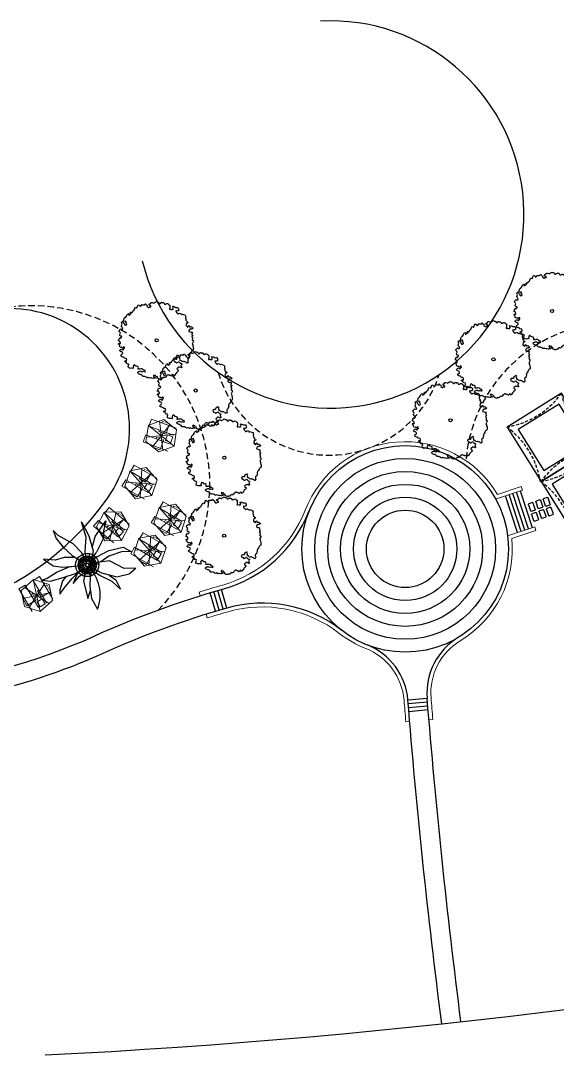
# Model space of a CAD drawing. Extents: x 309418 to 1212698, y 3438380 to 6877191.
# Drawn here: x 606423.6 to 606465.2, y 3438455.4 to 3438535.9 of the extents above; entities that cross this region are included whole.
import ezdxf

# ---------------------------------------------------------------- set-up
doc = ezdxf.new("R2010")
doc.units = 0
doc.header["$MEASUREMENT"] = 0
doc.set_wipeout_variables(frame=1)
doc.linetypes.add('DASHED', pattern=[0.75, 0.5, -0.25])
doc.linetypes.add('HIDDEN', pattern=[0.375, 0.25, -0.125])
for name, color, linetype in [('CR-GL$0$CR-SW', 4, 'Continuous'), ('design', 5, 'Continuous'), ('Draft _ Lines', 20, 'Continuous'), ('DRAFT LINES', 32, 'Continuous'), ('DRAFT-LINES', 10, 'Continuous'), ('HW-LS-XR-Base v1$0$LA-DT-STAIRS', 20, 'Continuous'), ('LA-FLOWERING-TREE', 221, 'Continuous'), ('LA-HARD-PAVE-HATCH-MARBLE-TYPE (PV - MT-BG-01-AN - RA- ∅ - 01)', 227, 'Continuous'), ('LA-HARD-PAVE-HATCH-WOOD-TYPE( PV - WO-DW-01-∅ - ∅-∅ - 04)', 17, 'Continuous'), ('LA-HARD-PAVE-LINE-01', 30, 'Continuous'), ('LA-HARD-PAVE-LINE-STEPPING STONES', 23, 'Continuous'), ('LA-PLNT-PALMS', 251, 'Continuous'), ('LA-PLNT-TREE-TRUNK', 52, 'Continuous'), ('LS-SHADE', 40, 'HIDDEN'), ('Tree-Delonix regia', 71, 'Continuous')]:
    doc.layers.add(name, color=color, linetype=linetype)
for name, color, linetype, lineweight in [('HW-LA-SF-LOUNGE CHAIRS', 215, 'Continuous', 0), ('L-CON-SF-CABANA', 215, 'Continuous', 0), ('LA-HARD-WALL', 71, 'Continuous', 20)]:
    doc.layers.add(name, color=color, linetype=linetype, lineweight=lineweight)

# ---------------------------------------------------------------- blocks, each defined once
blk = doc.blocks.new('midule')
at = {"layer": 'design'}
for points in [[(731975.528, 294582.528), (731975.528, 294586.528)], [(731979.528, 294582.528), (731979.528, 294586.528)]]:
    blk.add_lwpolyline(points, dxfattribs=at)
for points in [[(731979.528, 294586.528), (731975.528, 294586.528), (731975.528, 294582.528), (731979.528, 294582.528)], [(731979.028, 294586.028), (731976.028, 294586.028), (731976.028, 294583.028), (731979.028, 294583.028)]]:
    blk.add_lwpolyline(points, close=True, dxfattribs=at)
blk = doc.blocks.new('B-LS-STEPPING STONE')
at = {"layer": 'LA-HARD-PAVE-LINE-STEPPING STONES', "extrusion": (-6.99847e-06, -1.63368e-06, 1)}
for p, q in [((-0.2, 0.05, 0), (-0.2, 0.55, 0)), ((-0.15, 0.6, 0), (0.15, 0.6, 0)), ((0.15, 0, 0), (-0.15, 0, 0)), ((0.2, 0.55, 0), (0.2, 0.05, 0)), ((-0.2, -0.75, 0), (-0.2, -0.25, 0)), ((-0.15, -0.2, 0), (0.15, -0.2, 0)), ((0.15, -0.8, 0), (-0.15, -0.8, 0)), ((0.2, -0.25, 0), (0.2, -0.75, 0))]:
    blk.add_line(p, q, dxfattribs=at)
for centre, start, end in [((-0.15, 0.55, 0), 90, 180), ((-0.15, 0.05, 0), 180, 270), ((0.15, 0.55, 0), 0, 90), ((0.15, 0.05, 0), 270, 0), ((-0.15, -0.25, 0), 90, 180), ((-0.15, -0.75, 0), 180, 270), ((0.15, -0.25, 0), 0, 90), ((0.15, -0.75, 0), 270, 0)]:
    blk.add_arc(centre, 0.05, start, end, dxfattribs=at)
blk = doc.blocks.new('*U252')
at = {"layer": 'LA-HARD-PAVE-LINE-STEPPING STONES', "extrusion": (4.37504e-06, -5.27321e-06, 1), "xscale": -1, "rotation": 90.00000000132182}
for p in [(-0.116, 1.615, 0), (-0.116, 1.015, 0), (-0.1, 0.4, 0)]:
    blk.add_blockref('B-LS-STEPPING STONE', p, dxfattribs=at)
blk = doc.blocks.new('Lounge 1')
at = {"lineweight": 13, "extrusion": (0, 0, -1)}
blk.add_line((0.411, 1.439), (0.411, 0.859), dxfattribs=at)
blk.add_wipeout([(0.29, 0.859), (0.29, 0), (-0.29, 0), (-0.29, 0.859), (-0.411, 0.859), (-0.411, 1.439), (-0.29, 1.439), (-0.29, 2.03), (0.29, 2.03), (0.29, 1.439), (0.411, 1.439), (0.411, 0.859)])
at = {"extrusion": (0, 0, -1)}
for p, q in [((-0.29, 2.03), (-0.29, 0)), ((0.29, 2.03), (0.29, 0)), ((0.29, 0), (-0.29, 0))]:
    blk.add_line(p, q, dxfattribs=at)
at = {"lineweight": 13, "extrusion": (0, 0, -1)}
for p, q in [((-0.29, 1.439), (-0.411, 1.439)), ((-0.411, 1.439), (-0.411, 0.859)), ((-0.29, 0.859), (-0.411, 0.859)), ((0.411, 1.439), (0.29, 1.439)), ((0.411, 0.859), (0.29, 0.859))]:
    blk.add_line(p, q, dxfattribs=at)
blk.add_lwpolyline([(0.29, 1.439), (-0.29, 1.439)])
blk = doc.blocks.new('umbrella')
blk.add_lwpolyline([(-0.328, 1.236), (-1.23, 0.331), (-0.897, -0.902), (0.338, -1.231), (1.239, -0.326), (0.907, 0.907)], close=True)
for points in [[(0.329, -1.229), (-0.331, 1.235)], [(1.074, 0.287), (-1.064, -0.282)]]:
    blk.add_lwpolyline(points)
at = {"layer": 'L-CON-SF-CABANA', "extrusion": (0, 0, -1)}
for p, q in [((0.575, 0.995), (-0.571, -0.989)), ((-0.987, 0.575), (0.996, -0.57))]:
    blk.add_line(p, q, dxfattribs=at)
blk = doc.blocks.new('LA-SIDE TABLE-0')
at = {"layer": 'HW-LA-SF-LOUNGE CHAIRS'}
blk.add_lwpolyline([(-0.161, 0.157), (0.161, -0.157), (-0.153, -0.479), (-0.475, -0.166)], close=True, dxfattribs=at)
blk = doc.blocks.new('*U253')
at = {"layer": 'HW-LA-SF-LOUNGE CHAIRS', "rotation": 8.89083645839264}
blk.add_blockref('Lounge 1', (0.823, -1.041), dxfattribs=at)
blk.add_blockref('Lounge 1', (-0.462, -1.242), dxfattribs=at)
at = {"rotation": 53.10110829753086}
blk.add_blockref('LA-SIDE TABLE-0', (-0.133, 0.864), dxfattribs=at)
at = {"layer": 'HW-LA-SF-LOUNGE CHAIRS', "rotation": 12.3998297362118}
blk.add_blockref('umbrella', (0.003, -0.006), dxfattribs=at)
blk = doc.blocks.new('GH-B-LA-HD-FURN-Tree-Pit-140-C2')
blk.add_wipeout([(-0.285, 0.639), (-0.331, 0.617), (-0.371, 0.593), (-0.464, 0.524), (-0.509, 0.48), (-0.547, 0.437), (-0.566, 0.411), (-0.593, 0.373), (-0.614, 0.337), (-0.643, 0.276), (-0.665, 0.22), (-0.683, 0.154), (-0.692, 0.107), (-0.698, 0.047), (-0.7, 0.008), (-0.7, -0.016), (-0.696, -0.075), (-0.684, -0.149), (-0.657, -0.241), (-0.632, -0.301), (-0.605, -0.352), (-0.578, -0.395), (-0.516, -0.473), (-0.43, -0.552), (-0.377, -0.59), (-0.308, -0.629), (-0.192, -0.673), (-0.137, -0.686), (-0.026, -0.7), (0.028, -0.699), (0.16, -0.681), (0.232, -0.66), (0.287, -0.638), (0.411, -0.567), (0.473, -0.516), (0.517, -0.472), (0.565, -0.413), (0.608, -0.346), (0.66, -0.234), (0.679, -0.17), (0.695, -0.08), (0.699, 0.027), (0.674, 0.189), (0.649, 0.262), (0.618, 0.329), (0.576, 0.398), (0.529, 0.458), (0.47, 0.518), (0.414, 0.565), (0.336, 0.614), (0.277, 0.643), (0.234, 0.66), (0.176, 0.677), (0.135, 0.687), (0.1, 0.693), (0.045, 0.699), (0.004, 0.7), (-0.03, 0.699), (-0.071, 0.696), (-0.096, 0.693), (-0.124, 0.689), (-0.195, 0.672)])
at = {"linetype": 'Continuous', "ltscale": 7}
blk.add_circle((0, 0), 0.7, dxfattribs=at)
for centre, radius in [((0, 0), 0.7), ((-0.592, 0.009, 0), 0.0312), ((-0.526, 0.216, 0), 0.0751), ((-0.542, 0.345, 0), 0.0312), ((-0.482, 0.387, 0), 0.0312), ((-0.442, 0.118, 0), 0.0312), ((-0.432, -0.011, 0), 0.0312), ((-0.385, 0.277, 0), 0.0744), ((-0.38, 0.429, 0), 0.0489), ((-0.345, 0.538, 0), 0.0489), ((-0.319, 0.363, 0), 0.0312), ((-0.319, 0.189, 0), 0.0312), ((-0.223, 0.255, 0), 0.0751), ((-0.203, 0.436, 0), 0.0864), ((-0.239, 0.566, 0), 0.0312), ((-0.106, 0.624, 0), 0.0312), ((-0.046, 0.394, 0), 0.0751), ((-0.067, 0.526, 0), 0.0489), ((0.025, 0.561, 0), 0.0312), ((0.091, 0.494, 0), 0.0489), ((0.075, 0.397, 0), 0.0312), ((0.163, 0.33, 0), 0.0312), ((0.221, 0.245, 0), 0.0744), ((0.226, 0.418, 0), 0.0751), ((0.247, 0.56, 0), 0.0312), ((0.336, -0.05, 0), 0.0744), ((0.328, 0.519, 0), 0.0489), ((0.314, 0.186, 0), 0.0312), ((0.342, 0.102, 0), 0.0489), ((0.39, 0.277, 0), 0.0744), ((0.396, 0.429, 0), 0.0489), ((0.498, 0.095, 0), 0.0751), ((0.498, -0.073, 0), 0.0751), ((0.48, 0.346, 0), 0.0312), ((0.553, 0.255, 0), 0.0751), ((0.602, 0.143, 0), 0.0312), ((-0.664, -0.034, 0), 0.0312), ((-0.602, -0.135, 0), 0.0744), ((-0.523, -0.055, 0), 0.0312), ((-0.508, -0.414, 0), 0.0312), ((-0.505, -0.182, 0), 0.0312), ((-0.43, -0.174, 0), 0.0312), ((-0.406, -0.372, 0), 0.0489), ((-0.386, -0.273, 0), 0.0489), ((-0.327, -0.118, 0), 0.0744), ((-0.345, -0.437, 0), 0.0312), ((-0.285, -0.24, 0), 0.0489), ((-0.249, -0.546, 0), 0.0751), ((-0.229, -0.365, 0), 0.0864), ((-0.214, -0.155, 0), 0.0312), ((-0.175, -0.631, 0), 0.0312), ((-0.144, -0.505, 0), 0.0312), ((-0.11, -0.277, 0), 0.0489), ((-0.086, -0.557, 0), 0.0489), ((0.043, -0.574, 0), 0.0751), ((0.028, -0.318, 0), 0.0489), ((0.011, -0.474, 0), 0.0312), ((0.01, -0.669, 0), 0.0312), ((0.049, -0.404, 0), 0.0312), ((0.112, -0.242, 0), 0.0489), ((0.195, -0.556, 0), 0.0744), ((0.2, -0.382, 0), 0.0751), ((0.184, -0.17, 0), 0.0312), ((0.211, -0.253, 0), 0.0489), ((0.255, -0.157, 0), 0.0312), ((0.274, -0.477, 0), 0.0312), ((0.346, -0.263, 0), 0.0489), ((0.37, -0.372, 0), 0.0489), ((0.384, -0.154, 0), 0.0312), ((0.454, -0.455, 0), 0.0312), ((0.456, -0.261, 0), 0.0312), ((0.521, -0.179, 0), 0.0312)]:
    blk.add_circle(centre, radius)
for centre, radius, start, end in [((-0.738, 0.073, 0), 0.0751, 300.56995, 48.13189), ((-0.667, 0.152, 0), 0.0312, 228.25091, 106.0031), ((-0.703, 0.259, 0), 0.0489, 338.95156, 340.5973), ((-0.617, 0.292, 0), 0.0312, 212.38699, 96.93294), ((-0.532, 0.493, 0), 0.0744, 249.8969, 24.44616), ((-0.141, 0.712, 0), 0.0489, 225.13359, 337.31896), ((0.053, 0.676, 0), 0.0744, 161.29619, 9.73208), ((0.228, 0.639, 0), 0.0312, 117.36186, 23.37918), ((0.491, 0.534, 0), 0.0312, 191.31199, 263.52729), ((0.572, 0.436, 0), 0.0864, 143.86727, 290.7577), ((0.676, 0.067, 0), 0.0751, 82.37222, 288.96734), ((-0.683, -0.259, 0), 0.0489, 330.55443, 70.90521), ((-0.558, -0.308, 0), 0.0744, 243.04684, 174.73742), ((-0.568, -0.456, 0), 0.0312, 13.63317, 63.92155), ((-0.411, -0.524, 0), 0.0744, 297.59757, 166.13286), ((-0.345, -0.612, 0), 0.0312, 335.79609, 145.33578), ((-0.126, -0.734, 0), 0.0751, 29.1719, 131.34724), ((0.145, -0.71, 0), 0.0751, 33.568, 169.58741), ((0.364, -0.524, 0), 0.0744, 340.2974, 269.33505), ((0.527, -0.546, 0), 0.0751, 97.23348, 170.67419), ((0.547, -0.365, 0), 0.0864, 29.69595, 262.86872), ((0.661, -0.083, 0), 0.0489, 40.76282, 304.86097), ((0.672, -0.262, 0), 0.0489, 95.69847, 221.74846), ((0.664, -0.168, 0), 0.0312, 47.4763, 284.07386), ((0.73, -0.03, 0), 0.0312, 164.22546, 190.99296)]:
    blk.add_arc(centre, radius, start, end)
blk = doc.blocks.new('P200')
blk.add_lwpolyline([(0, -0.1), (0, 0.1)])
blk = doc.blocks.new('COARSE GRAVEL')
blk.add_wipeout([(0.677, 0.593), (0.693, 0.574), (0.693, 0.574), (0.73, 0.527), (0.758, 0.485), (0.793, 0.425), (0.81, 0.393), (0.831, 0.346), (0.85, 0.297), (0.867, 0.242), (0.883, 0.174), (0.894, 0.105), (0.899, 0.041), (0.9, -0.016), (0.898, -0.066), (0.892, -0.123), (0.88, -0.186), (0.867, -0.24), (0.848, -0.301), (0.82, -0.372), (0.79, -0.431), (0.757, -0.487), (0.72, -0.54), (0.681, -0.589), (0.641, -0.632), (0.605, -0.666), (0.579, -0.689), (0.53, -0.728), (0.477, -0.763), (0.444, -0.783), (0.404, -0.804), (0.374, -0.819), (0.305, -0.847), (0.25, -0.865), (0.153, -0.887), (0.088, -0.896), (0.02, -0.9), (-0.062, -0.898), (-0.179, -0.882), (-0.241, -0.867), (-0.295, -0.85), (-0.358, -0.826), (-0.43, -0.791), (-0.464, -0.771), (-0.526, -0.731), (-0.571, -0.696), (-0.616, -0.656), (-0.68, -0.59), (-0.714, -0.548), (-0.748, -0.5), (-0.791, -0.43), (-0.832, -0.343), (-0.866, -0.245), (-0.889, -0.14), (-0.899, -0.041), (-0.897, 0.077), (-0.881, 0.186), (-0.856, 0.277), (-0.839, 0.326), (-0.811, 0.39), (-0.778, 0.452), (-0.742, 0.509), (-0.702, 0.563), (-0.651, 0.621), (-0.592, 0.678), (-0.491, 0.754), (-0.4, 0.806), (-0.329, 0.838), (-0.192, 0.879), (-0.105, 0.894), (0.013, 0.9), (0.085, 0.896), (0.203, 0.877), (0.251, 0.864), (0.353, 0.828), (0.407, 0.803), (0.424, 0.794), (0.47, 0.768), (0.49, 0.755), (0.524, 0.732), (0.558, 0.706), (0.616, 0.656), (0.651, 0.622)])
at = {"rotation": 45.00000000604048}
blk.add_blockref('GH-B-LA-HD-FURN-Tree-Pit-140-C2', (0, 0), dxfattribs=at)
at = {"layer": 'LA-HARD-PAVE-HATCH-WOOD-TYPE( PV - WO-DW-01-∅ - ∅-∅ - 04)'}
blk.add_circle((0, 0), 0.9, dxfattribs=at)
at = {"layer": 'LA-HARD-PAVE-LINE-01'}
blk.add_circle((0, 0), 0.7, dxfattribs=at)
at = {"layer": 'LA-HARD-PAVE-HATCH-WOOD-TYPE( PV - WO-DW-01-∅ - ∅-∅ - 04)'}
for p, rotation in [((-0.24, 0.763), 197.4295865630063), ((0.252, 0.759), 161.6197243753375), ((-0.8, 0.013), 269.0493109383438), ((-0.641, 0.479), 233.239448750675), ((0.649, 0.468), 125.8098621876688), ((-0.656, -0.457), 304.8591731260126), ((-0.265, -0.755), 340.6690353136814), ((0.227, -0.767), 16.47889750135008), ((0.633, -0.489), 52.28875968901892), ((0.8, -0.027), 88.09862187668766)]:
    blk.add_blockref('P200', p, dxfattribs=dict(at, rotation=rotation))
blk = doc.blocks.new('GH-B-LA-PL-PALM')
for p, q in [((-1.517, 2.964), (-2.174, 3.082)), ((-2.174, 3.082), (-1.583, 2.408)), ((-0.725, 2.373), (-1.517, 2.964)), ((-2.808, 1.298), (-2.97, 2.047)), ((-2.97, 2.047), (-2.513, 1.474)), ((-1.583, 2.408), (-1.319, 1.141)), ((-0.226, 1.232), (-0.725, 2.373)), ((-1.933, 0.598), (-2.808, 1.298)), ((-2.513, 1.474), (-1.587, 0.875)), ((-1.587, 0.875), (-0.851, 0.675)), ((-1.319, 1.141), (-0.653, 0.504)), ((-0.022, 0.123), (-0.226, 1.232)), ((-0.955, 0.175), (-1.933, 0.598)), ((-0.955, 0.175), (-0.123, 0.023)), ((-0.653, 0.504), (-0.099, 0.076)), ((-0.585, -0.034), (-1.172, -0.045)), ((0.206, -1.184), (0.662, -1.757)), ((0.662, -1.757), (1.267, -2.163)), ((1.267, -2.163), (1.777, -2.915))]:
    blk.add_line(p, q)
for points in [[(-0.451, 1.808), (-0.499, 2.44), (-0.17, 3.188), (-0.209, 2.316), (0.031, 1.265), (0.106, 0.609)], [(0.075, 0.1), (0.543, 0.728), (1.155, 1.179), (1.809, 1.901), (2.162, 2.778)], [(0.112, 0.054), (1.131, 0.546), (1.977, 1.672), (1.392, 1.44)], [(-0.085, -0.091), (-0.721, -0.772), (-1.64, -1.411), (-2.332, -2.431), (-1.827, -1.319), (-1.132, -0.325), (-0.476, 0.023), (-0.125, 0.006)], [(0.484, -0.064), (1.072, -0.167), (1.803, 0.069), (1.06, 0.076), (0.462, 0.223)], [(-1.27, -0.522), (-2.104, -0.891), (-3.563, -1.025), (-2.852, -0.688), (-2.355, -0.309), (-1.172, -0.045)], [(-0.056, -0.112), (-0.459, -0.92), (-0.598, -1.887), (-0.356, -3.184), (-0.437, -3.729), (-0.092, -3.173), (0.082, -2.348), (0.165, -1.363), (0.015, -0.124)], [(0.089, -0.087), (1.018, -0.999), (1.885, -1.46), (2.766, -1.745), (3.106, -1.976), (2.762, -1.439), (1.868, -0.796), (1.076, -0.298), (0.553, -0.094), (0.123, -0.021)], [(1.777, -2.915), (1.7, -2.02), (1.329, -1.394), (0.682, -0.702)], [(1.682, -0.703), (2.163, -0.713), (2.841, -0.428), (3.079, -0.234), (2.524, -0.261), (1.55, -0.256), (0.968, -0.194)]]:
    blk.add_lwpolyline(points)
blk.add_arc((3.175, -0.24), 3.184, 108.55511, 173.42729)
at = {"layer": 'LA-PLNT-TREE-TRUNK'}
blk.add_circle((0, 0), 0.131, dxfattribs=at)
blk = doc.blocks.new('Delonix regia')
at = {"linetype": 'Continuous'}
blk.add_lwpolyline([(2.746, -0.535), (2.736, -0.575), (2.722, -0.616), (2.664, -0.605), (2.668, -0.648), (2.68, -0.697), (2.659, -0.734), (2.623, -0.79), (2.679, -0.804), (2.666, -0.866), (2.599, -0.87), (2.571, -0.833), (2.505, -0.801), (2.5, -0.85), (2.456, -0.861), (2.399, -0.882), (2.358, -0.933), (2.388, -0.966), (2.392, -1.03), (2.362, -1.086), (2.408, -1.09), (2.458, -1.056), (2.512, -1.06), (2.55, -1.08), (2.55, -1.08), (2.55, -1.08), (2.486, -1.111), (2.507, -1.185), (2.541, -1.221), (2.585, -1.246), (2.588, -1.292), (2.596, -1.351), (2.604, -1.444), (2.555, -1.441), (2.514, -1.423), (2.467, -1.426), (2.422, -1.361), (2.392, -1.317), (2.321, -1.31), (2.249, -1.337), (2.204, -1.346), (2.208, -1.393), (2.239, -1.477), (2.272, -1.547), (2.302, -1.59), (2.312, -1.635), (2.27, -1.65), (2.232, -1.678), (2.186, -1.702), (2.151, -1.736), (2.166, -1.812), (2.1, -1.837), (2.038, -1.819), (2.019, -1.86), (2.035, -1.902), (1.996, -1.944), (1.958, -1.972), (1.91, -1.99), (1.87, -2.012), (1.902, -2.096), (1.885, -2.143), (1.825, -2.166), (1.71, -2.188), (1.662, -2.206), (1.629, -2.3), (1.596, -2.34), (1.56, -2.374), (1.55, -2.419), (1.503, -2.477), (1.425, -2.561), (1.385, -2.583), (1.299, -2.574), (1.226, -2.56), (1.175, -2.572), (1.118, -2.601), (1.074, -2.631), (1.024, -2.608), (0.972, -2.614), (0.928, -2.644), (0.877, -2.635), (0.846, -2.681), (0.827, -2.722), (0.737, -2.756), (0.695, -2.772), (0.652, -2.802), (0.576, -2.782), (0.529, -2.786), (0.431, -2.891), (0.385, -2.949), (0.34, -2.959), (0.295, -2.948), (0.268, -2.911), (0.284, -2.864), (0.274, -2.819), (0.248, -2.747), (0.225, -2.687), (0.197, -2.649), (0.156, -2.631), (0.132, -2.585), (0.108, -2.539), (0.119, -2.494), (0.127, -2.443), (0.093, -2.407), (0.09, -2.361), (0.132, -2.345), (0.149, -2.298), (0.191, -2.248), (0.24, -2.23), (0.264, -2.186), (0.236, -2.128), (0.181, -2.128), (0.134, -2.112), (0.106, -2.074), (0.054, -2.08), (-0.004, -2.109), (-0.04, -2.142), (-0.077, -2.115), (-0.112, -2.06), (-0.176, -2.015), (-0.231, -2.015), (-0.275, -2.08), (-0.292, -2.127), (-0.282, -2.171), (-0.237, -2.202), (-0.255, -2.243), (-0.236, -2.332), (-0.193, -2.357), (-0.147, -2.367), (-0.102, -2.378), (-0.061, -2.397), (-0.058, -2.443), (-0.068, -2.488), (-0.076, -2.539), (-0.055, -2.579), (-0.043, -2.629), (-0.027, -2.672), (-0.063, -2.705), (-0.108, -2.695), (-0.158, -2.707), (-0.169, -2.752), (-0.196, -2.789), (-0.214, -2.83), (-0.25, -2.864), (-0.291, -2.845), (-0.295, -2.799), (-0.319, -2.753), (-0.334, -2.711), (-0.346, -2.661), (-0.393, -2.664), (-0.442, -2.662), (-0.532, -2.641), (-0.58, -2.659), (-0.585, -2.756), (-0.574, -2.821), (-0.63, -2.855), (-0.732, -2.839), (-0.793, -2.82), (-0.837, -2.85), (-0.881, -2.86), (-0.929, -2.844), (-1.068, -2.875), (-1.12, -2.881), (-1.124, -2.834), (-1.099, -2.791), (-1.122, -2.731), (-1.179, -2.725), (-1.272, -2.732), (-1.287, -2.69), (-1.279, -2.639), (-1.313, -2.603), (-1.31, -2.555), (-1.344, -2.519), (-1.36, -2.477), (-1.382, -2.437), (-1.427, -2.427), (-1.471, -2.436), (-1.524, -2.422), (-1.601, -2.437), (-1.651, -2.449), (-1.691, -2.416), (-1.695, -2.369), (-1.764, -2.326), (-1.764, -2.326), (-1.808, -2.312), (-1.842, -2.34), (-1.892, -2.329), (-1.931, -2.305), (-1.966, -2.273), (-1.994, -2.238), (-2.044, -2.226), (-2.072, -2.191), (-2.089, -2.145), (-2.112, -2.085), (-2.136, -2.019), (-2.092, -1.995), (-2.057, -1.967), (-2.079, -1.929), (-2.092, -1.874), (-2.071, -1.828), (-2.048, -1.789), (-2.098, -1.777), (-2.108, -1.728), (-2.099, -1.672), (-2.182, -1.673), (-2.205, -1.712), (-2.226, -1.757), (-2.187, -1.864), (-2.201, -1.907), (-2.246, -1.886), (-2.281, -1.853), (-2.323, -1.824), (-2.373, -1.789), (-2.415, -1.699), (-2.436, -1.662), (-2.479, -1.647), (-2.511, -1.561), (-2.531, -1.508), (-2.588, -1.499), (-2.628, -1.431), (-2.645, -1.346), (-2.663, -1.277), (-2.68, -1.231), (-2.745, -1.179), (-2.773, -1.144), (-2.774, -1.1), (-2.759, -1.018), (-2.776, -0.934), (-2.777, -0.889), (-2.808, -0.847), (-2.828, -0.794), (-2.852, -0.728), (-2.861, -0.685), (-2.849, -0.636), (-2.807, -0.605), (-2.765, -0.597), (-2.724, -0.627), (-2.685, -0.65), (-2.639, -0.671), (-2.594, -0.692), (-2.585, -0.734), (-2.567, -0.803), (-2.559, -0.845), (-2.512, -0.85), (-2.466, -0.871), (-2.441, -0.937), (-2.397, -0.996), (-2.354, -0.988), (-2.336, -0.936), (-2.366, -0.856), (-2.385, -0.803), (-2.371, -0.76), (-2.375, -0.709), (-2.399, -0.665), (-2.434, -0.632), (-2.465, -0.591), (-2.51, -0.57), (-2.537, -0.519), (-2.582, -0.498), (-2.611, -0.464), (-2.558, -0.421), (-2.507, -0.395), (-2.484, -0.356), (-2.507, -0.274), (-2.545, -0.212), (-2.573, -0.178), (-2.539, -0.149), (-2.556, -0.103), (-2.551, -0.056), (-2.552, -0.011), (-2.602, 0.001), (-2.656, 0.003), (-2.686, -0.038), (-2.733, -0.033), (-2.767, -0.083), (-2.788, -0.129), (-2.846, -0.136), (-2.889, -0.061), (-2.924, -0.028), (-2.98, 0.019), (-3.016, 0.096), (-3.039, 0.178), (-2.996, 0.225), (-2.908, 0.273), (-2.844, 0.304), (-2.832, 0.354), (-2.864, 0.418), (-2.903, 0.441), (-2.888, 0.484), (-2.865, 0.523), (-2.882, 0.569), (-2.882, 0.569), (-2.865, 0.616), (-2.877, 0.66), (-2.893, 0.702), (-2.854, 0.725), (-2.806, 0.726), (-2.782, 0.674), (-2.761, 0.629), (-2.698, 0.683), (-2.656, 0.699), (-2.634, 0.755), (-2.635, 0.807), (-2.674, 0.827), (-2.698, 0.905), (-2.69, 0.952), (-2.699, 1.001), (-2.729, 1.046), (-2.749, 1.1), (-2.765, 1.155), (-2.755, 1.22), (-2.691, 1.261), (-2.651, 1.246), (-2.601, 1.229), (-2.537, 1.244), (-2.493, 1.265), (-2.484, 1.312), (-2.502, 1.384), (-2.523, 1.428), (-2.54, 1.474), (-2.536, 1.545), (-2.484, 1.582), (-2.441, 1.572), (-2.396, 1.567), (-2.35, 1.571), (-2.336, 1.524), (-2.327, 1.475), (-2.313, 1.428), (-2.294, 1.387), (-2.215, 1.434), (-2.172, 1.459), (-2.143, 1.404), (-2.084, 1.479), (-2.097, 1.526), (-2.188, 1.536), (-2.232, 1.55), (-2.218, 1.616), (-2.27, 1.662), (-2.295, 1.705), (-2.297, 1.757), (-2.277, 1.799), (-2.236, 1.827), (-2.222, 1.907), (-2.236, 1.98), (-2.17, 1.978), (-2.117, 1.929), (-2.079, 1.899), (-2.018, 1.944), (-2.022, 2.003), (-1.982, 2.035), (-1.991, 2.084), (-2.011, 2.125), (-2.041, 2.157), (-1.986, 2.174), (-1.937, 2.183), (-1.898, 2.206), (-1.829, 2.232), (-1.785, 2.209), (-1.78, 2.159), (-1.701, 2.171), (-1.661, 2.155), (-1.614, 2.182), (-1.613, 2.225), (-1.642, 2.258), (-1.642, 2.258), (-1.667, 2.295), (-1.655, 2.339), (-1.596, 2.406), (-1.544, 2.42), (-1.5, 2.436), (-1.475, 2.491), (-1.461, 2.575), (-1.451, 2.624), (-1.402, 2.659), (-1.358, 2.647), (-1.315, 2.652), (-1.269, 2.652), (-1.222, 2.647), (-1.217, 2.604), (-1.229, 2.56), (-1.182, 2.555), (-1.157, 2.519), (-1.077, 2.56), (-1.077, 2.605), (-1.067, 2.654), (-1.067, 2.699), (-1.019, 2.768), (-0.941, 2.803), (-0.896, 2.803), (-0.863, 2.866), (-0.848, 2.917), (-0.779, 2.943), (-0.727, 2.956), (-0.709, 2.906), (-0.746, 2.825), (-0.741, 2.781), (-0.746, 2.734), (-0.777, 2.666), (-0.801, 2.623), (-0.774, 2.566), (-0.729, 2.566), (-0.689, 2.535), (-0.624, 2.559), (-0.609, 2.61), (-0.639, 2.644), (-0.606, 2.691), (-0.559, 2.702), (-0.529, 2.742), (-0.552, 2.79), (-0.606, 2.798), (-0.613, 2.846), (-0.642, 2.88), (-0.589, 2.934), (-0.538, 2.948), (-0.47, 2.979), (-0.434, 3.003), (-0.379, 3.007), (-0.338, 2.988), (-0.297, 2.97), (-0.202, 2.988), (-0.133, 3.014), (-0.083, 3.032), (-0.03, 3.041), (0.02, 3.014), (0.061, 2.996), (0.072, 2.949), (0.007, 2.913), (-0.043, 2.895), (0.009, 2.892), (0.054, 2.908), (0.075, 2.866), (0.141, 2.856), (0.19, 2.846), (0.224, 2.876), (0.194, 2.91), (0.237, 2.948), (0.281, 2.92), (0.326, 2.846), (0.425, 2.883), (0.475, 2.885), (0.52, 2.856), (0.596, 2.879), (0.664, 2.91), (0.711, 2.933), (0.76, 2.94), (0.792, 2.867), (0.777, 2.817), (0.865, 2.838), (0.943, 2.873), (0.999, 2.905), (1.042, 2.91), (1.084, 2.858), (1.101, 2.813), (1.084, 2.767), (1.062, 2.72), (1.108, 2.703), (1.151, 2.679), (1.209, 2.706), (1.251, 2.728), (1.268, 2.683), (1.303, 2.651), (1.327, 2.615), (1.327, 2.615), (1.357, 2.583), (1.398, 2.554), (1.447, 2.564), (1.496, 2.553), (1.491, 2.506), (1.456, 2.478), (1.491, 2.385), (1.477, 2.342), (1.433, 2.318), (1.443, 2.232), (1.44, 2.178), (1.475, 2.146), (1.538, 2.139), (1.583, 2.118), (1.611, 2.084), (1.655, 2.107), (1.637, 2.176), (1.617, 2.229), (1.629, 2.278), (1.661, 2.313), (1.704, 2.299), (1.738, 2.267), (1.788, 2.255), (1.823, 2.283), (1.883, 2.283), (1.923, 2.237), (1.957, 2.145), (1.981, 2.101), (2.028, 2.096), (2.078, 2.084), (2.119, 2.055), (2.163, 2.056), (2.206, 2.042), (2.226, 1.989), (2.246, 1.936), (2.274, 1.902), (2.278, 1.85), (2.257, 1.805), (2.252, 1.758), (2.287, 1.726), (2.325, 1.703), (2.372, 1.72), (2.416, 1.721), (2.434, 1.675), (2.419, 1.632), (2.471, 1.614), (2.506, 1.582), (2.508, 1.537), (2.479, 1.451), (2.497, 1.405), (2.538, 1.375), (2.583, 1.355), (2.626, 1.341), (2.67, 1.304), (2.683, 1.249), (2.671, 1.199), (2.673, 1.155), (2.701, 1.12), (2.643, 1.053), (2.544, 0.956), (2.469, 0.913), (2.435, 0.885), (2.476, 0.855), (2.517, 0.826), (2.548, 0.762), (2.566, 0.716), (2.604, 0.692), (2.684, 0.722), (2.732, 0.755), (2.734, 0.809), (2.766, 0.843), (2.812, 0.823), (2.843, 0.759), (2.866, 0.677), (2.861, 0.63), (2.942, 0.555), (2.97, 0.52), (2.958, 0.41), (2.935, 0.372), (2.891, 0.348), (2.859, 0.313), (2.812, 0.296), (2.786, 0.346), (2.745, 0.376), (2.7, 0.397), (2.676, 0.441), (2.651, 0.386), (2.637, 0.343), (2.602, 0.315), (2.626, 0.271), (2.63, 0.22), (2.612, 0.168), (2.646, 0.136), (2.689, 0.122), (2.739, 0.11), (2.77, 0.047), (2.771, 0.002), (2.766, -0.045), (2.803, -0.084), (2.849, -0.105), (2.869, -0.157), (2.913, -0.276), (2.93, -0.323), (2.9, -0.364), (2.886, -0.407), (2.845, -0.437), (2.799, -0.455), (2.766, -0.489)], close=True, dxfattribs=at)
blk.add_circle((0, 0), 0.122, dxfattribs=at)

msp = doc.modelspace()

# ---------------------------------------------------------------- linework, layer by layer
at = {"layer": 'CR-GL$0$CR-SW', "ltscale": 8}
for centre, radius, start, end in [((606447.61604, 3438520.8751), 15, 193.8334276, 92.8528522), ((606398.72518, 3438993.60286), 538.5, 272.8528523, 290.3326516)]:
    msp.add_arc(centre, radius, start, end, dxfattribs=at)
at = {"layer": 'Draft _ Lines', "color": 114, "linetype": 'DASHED', "true_color": 0x139b48}
for points in [[(606417.09061, 3438511.67738, -0.89157125), (606434.28228, 3438490.23029, -17520548611.5033989)], [(606458.11931, 3438501.81059, -0.44114748), (606471.76823, 3438512.34056, 0.0499569)], [(606438.93595, 3438508.6417, 0.73989329), (606456.06242, 3438508.47919, 4.31757515)]]:
    msp.add_lwpolyline(points, format="xyb", dxfattribs=at)
at = {"layer": 'DRAFT LINES', "color": 4}
msp.add_lwpolyline([(606376.23827, 3438505.167, 0.25434058), (606351.86694, 3438504.25037, 0.84955191), (606360.80618, 3438481.43232, 0.10978565), (606377.19057, 3438488.94161, -0.27910301), (606403.02342, 3438491.64039, 0.36513057), (606430.38681, 3438498.91729, 0.85663483), (606417.09061, 3438511.67738, -0.23215147), (606399.28727, 3438508.14959, 0.21991148), (606386.37223, 3438505.90166, -0.27293647)], format="xyb", close=True, dxfattribs=at)
at = {"layer": 'DRAFT-LINES'}
for points in [[(606339.05184, 3438478.09767, 0.30895186), (606342.71307, 3438473.80674, 0.22759548), (606372.55617, 3438479.31276, -0.21440418), (606400.37764, 3438485.17295, 0.16103303), (606429.32285, 3438488.20914, -0.03686799), (606439.37707, 3438491.88075, 0.23492664), (606445.96605, 3438497.87195)], [(606448.50266, 3438488.65883, 0.23974717), (606439.59972, 3438490.38445, 0.03618504), (606429.93974, 3438486.84187, -0.05381909), (606420.17704, 3438483.64662, 0.3683808), (606416.21951, 3438478.50633), (606417.37276, 3438455.36391)], [(606457.73848, 3438458.35986, -0.01159453), (606455.12279, 3438483.41596, -0.01159453)], [(606456.2506, 3438458.16957, -0.01158832), (606453.62878, 3438483.28136, -0.01158832)]]:
    msp.add_lwpolyline(points, format="xyb", dxfattribs=at)
for centre, start, end in [((606448.64511, 3438482.87754), 4.6325493, 68.4479097), ((606460.10647, 3438483.81966), 120.9503766, 184.6311266)]:
    msp.add_arc(centre, 5, start, end, dxfattribs=at)
at = {"layer": 'HW-LS-XR-Base v1$0$LA-DT-STAIRS'}
for p, q in [((606462.12853, 3438496.23433), (606461.17827, 3438499.07986)), ((606462.41308, 3438496.32936), (606461.46282, 3438499.17488)), ((606462.69763, 3438496.42438), (606461.74738, 3438499.26991)), ((606462.98219, 3438496.51941), (606462.03193, 3438499.36493)), ((606462.31648, 3438499.45996), (606463.26674, 3438496.61443))]:
    msp.add_line(p, q, dxfattribs=at)
for points in [[(606438.73456, 3438490.13645), (606438.32124, 3438491.57838)], [(606439.02295, 3438490.21912), (606438.60962, 3438491.66105)], [(606439.31133, 3438490.30178), (606438.89801, 3438491.74371)], [(606439.59972, 3438490.38445), (606439.1864, 3438491.82638)], [(606453.62878, 3438483.28136), (606455.12279, 3438483.41596)], [(606453.6557, 3438482.98257), (606455.14971, 3438483.11717)], [(606453.68262, 3438482.68378), (606455.17663, 3438482.81838)], [(606453.70953, 3438482.38499), (606455.20354, 3438482.51959)]]:
    msp.add_lwpolyline(points, dxfattribs=at)
at = {"layer": 'LA-FLOWERING-TREE'}
for radius in [8, 7, 6, 5, 4, 3]:
    msp.add_circle((606453.42062, 3438494.96863), radius, dxfattribs=at)
at = {"layer": 'LA-HARD-WALL'}
for p, q in [((606462.49928, 3438499.521), (606460.42751, 3438498.82914)), ((606462.40425, 3438499.80556), (606460.56601, 3438499.19168)), ((606462.40425, 3438499.80556), (606462.49928, 3438499.521)), ((606461.35687, 3438495.97664), (606463.44953, 3438496.67548)), ((606461.68199, 3438495.76892), (606463.54456, 3438496.39093)), ((606463.44953, 3438496.67548), (606463.54456, 3438496.39093))]:
    msp.add_line(p, q, dxfattribs=at)
for points in [[(606437.548, 3438491.33581), (606437.45857, 3438491.62217, -0.00656515), (606439.2952, 3438492.16936, 0.23492664), (606445.6865, 3438497.98083)], [(606437.99514, 3438489.904), (606438.08456, 3438489.61764, -0.00588309), (606439.68238, 3438490.09606, -0.23974717), (606448.31823, 3438488.42221)], [(606455.26173, 3438481.73321), (606455.56068, 3438481.75836, -0.000777), (606455.42181, 3438483.44018, -0.01159453)], [(606453.76701, 3438481.60745), (606453.46807, 3438481.5823, -0.00077079), (606453.32976, 3438483.25713, -0.01158832)]]:
    msp.add_lwpolyline(points, format="xyb", dxfattribs=at)
for centre, radius, start, end in [((606453.42062, 3438494.96863), 8.3, 30.5838395, 158.7206498), ((606453.42062, 3438494.96863), 8.3, 300.9503766, 5.5330874), ((606453.42062, 3438494.96863), 8.3, 232.0661041, 248.4479097), ((606460.10647, 3438483.81966), 4.7, 120.9503766, 184.6311266), ((606448.64511, 3438482.87754), 4.7, 4.6325493, 68.4479097)]:
    msp.add_arc(centre, radius, start, end, dxfattribs=at)
at = {"layer": 'LS-SHADE', "elevation": -0.10632}
for points in [[(606468.15845, 3438502.77483, 0.2), (606463.89977, 3438500.15496, 0.2), (606461.27991, 3438504.41364, 0.2), (606465.53858, 3438507.0335, 0.2)], [(606470.78466, 3438498.55948, 0.2), (606466.52599, 3438495.93961, 0.2), (606463.90612, 3438500.19828, 0.2), (606468.16479, 3438502.81815, 0.2)]]:
    msp.add_lwpolyline(points, format="xyb", close=True, dxfattribs=at)

# ---------------------------------------------------------------- block references
at = {"rotation": 288.4666480313621}
msp.add_blockref('*U252', (606462.97411, 3438497.71213, -0.10632), dxfattribs=at)
at = {"layer": 'design', "xscale": 1.241626847154304, "yscale": 1.241626847154304, "zscale": 1.241626847154304, "rotation": 121.9195868043639}
for p in [(1397453.17655, 2860475.79822, -0.10632), (1397455.80276, 2860471.58286, -0.10632)]:
    msp.add_blockref('midule', p, dxfattribs=at)
at = {"layer": 'Tree-Delonix regia', "rotation": 47.46426310588033}
for p in [(606464.79531, 3438513.4026), (606434.16962, 3438511.12973), (606460.25554, 3438509.65184), (606456.92643, 3438504.93293)]:
    msp.add_blockref('Delonix regia', p, dxfattribs=at)

# ---------------------------------------------------------------- next in the draw order: block references
at = {"layer": 'HW-LA-SF-LOUNGE CHAIRS', "xscale": -1}
for p, rotation in [((606434.53127, 3438503.73113), 258.6539472657728), ((606424.888, 3438491.35319), 219.5295031150056)]:
    msp.add_blockref('*U253', p, dxfattribs=dict(at, rotation=rotation))

# ---------------------------------------------------------------- next in the draw order: block references
at = {"layer": 'HW-LA-SF-LOUNGE CHAIRS', "xscale": -1, "rotation": 248.872836228081}
msp.add_blockref('*U253', (606432.95425, 3438500.06041), dxfattribs=at)
at = {"layer": 'Tree-Delonix regia', "rotation": 47.46426310588033}
msp.add_blockref('Delonix regia', (606437.19065, 3438507.24218), dxfattribs=at)

# ---------------------------------------------------------------- next in the draw order: block references
at = {"layer": 'HW-LA-SF-LOUNGE CHAIRS', "xscale": -1}
for p, rotation in [((606430.77655, 3438496.71096), 239.0917251903892), ((606435.21726, 3438497.21956), 248.872836228081)]:
    msp.add_blockref('*U253', p, dxfattribs=dict(at, rotation=rotation))

# ---------------------------------------------------------------- next in the draw order: block references
at = {"layer": 'HW-LA-SF-LOUNGE CHAIRS', "xscale": -1, "rotation": 248.872836228081}
msp.add_blockref('*U253', (606433.64879, 3438494.82587), dxfattribs=at)
at = {"layer": 'LA-HARD-PAVE-HATCH-MARBLE-TYPE (PV - MT-BG-01-AN - RA- ∅ - 01)', "rotation": 6.135701135505339}
msp.add_blockref('COARSE GRAVEL', (606428.79305, 3438493.72344), dxfattribs=at)
at = {"layer": 'Tree-Delonix regia', "rotation": 47.46426310588033}
msp.add_blockref('Delonix regia', (606439.41866, 3438502.0335), dxfattribs=at)

# ---------------------------------------------------------------- next in the draw order: block references
at = {"layer": 'LA-PLNT-PALMS', "rotation": 231.1357011280185}
msp.add_blockref('GH-B-LA-PL-PALM', (606428.79305, 3438493.72344), dxfattribs=at)
at = {"layer": 'Tree-Delonix regia', "rotation": 47.46426310588033}
msp.add_blockref('Delonix regia', (606439.39959, 3438495.98777), dxfattribs=at)

doc.saveas('drawing.dxf')
